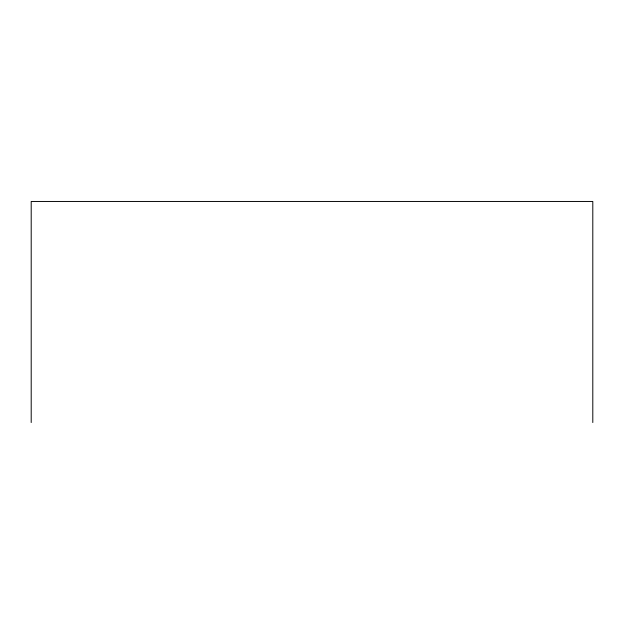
<?xml version="1.0" encoding="UTF-8"?>
<svg xmlns="http://www.w3.org/2000/svg" width="624" height="624" viewBox="0 0 624 624"><rect width="100%" height="100%" fill="white"/><g stroke="black" fill="none" stroke-linecap="round" stroke-linejoin="round"><path stroke-width="0.94" d="M592.8 422.542L592.8 201.458L31.2 201.458L31.2 422.542"/></g></svg>
